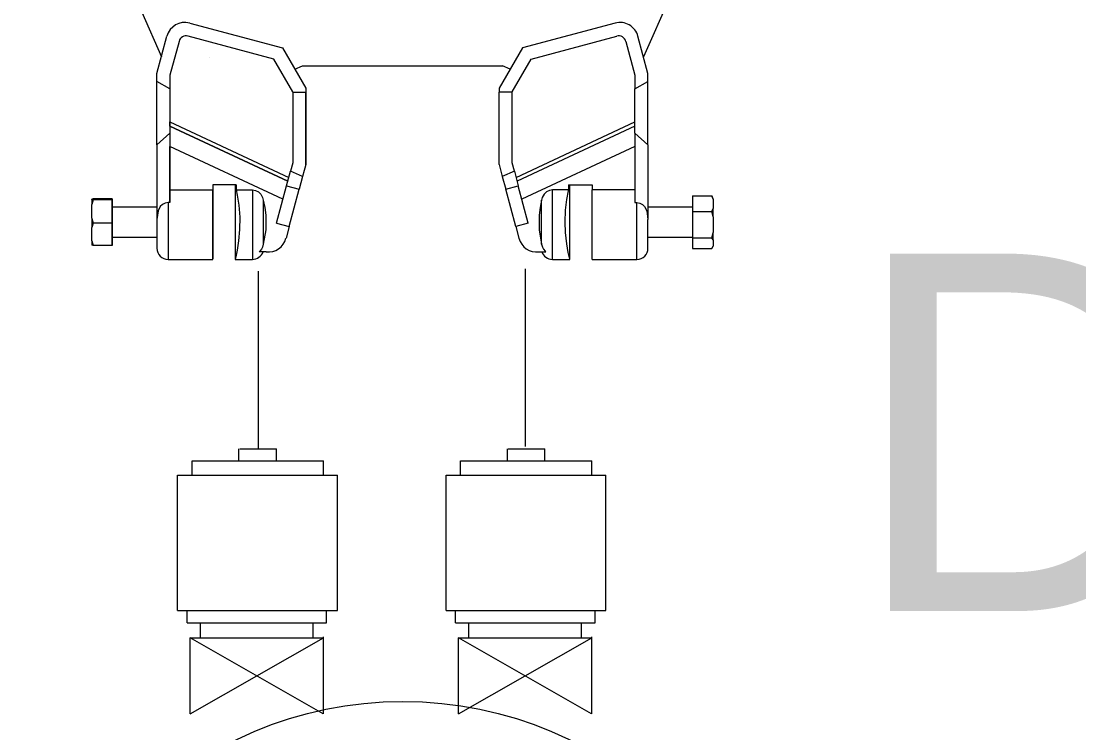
# Model space of a CAD drawing. Extents: x -6531732 to 89637, y -8915 to 32458.
# Drawn here: x 31340.5 to 31784.1, y 22452.4 to 22751 of the extents above; entities that cross this region are included whole.
import ezdxf

# ---------------------------------------------------------------- set-up
doc = ezdxf.new("R2010")
doc.units = 0
doc.layers.add('SAN-MC-TEXT', color=7, linetype='Continuous')
doc.layers.add('SAN-MC-VALVE', color=7, linetype='Continuous', lineweight=5)
doc.styles.get("Standard").update_dxf_attribs({"font": 'arial.ttf'})

# ---------------------------------------------------------------- blocks, each defined once
blk = doc.blocks.new('Debitmetru')
at = {"layer": 'SAN-MC-VALVE', "linetype": 'Continuous', "lineweight": 5}
for p, q in [((142257.18, -92918.28), (142241.21, -92954.57)), ((142030.81, -92935.88), (142039.03, -92954.57)), ((142050.9, -92940.41), (142089.77, -92950.83)), ((142229.34, -92940.41), (142190.47, -92950.83)), ((142037.16, -92961.55), (142041.35, -92945.93)), ((142086.17, -92955.52), (142050.24, -92945.89)), ((142086.17, -92955.52), (142050.24, -92945.89)), ((142050.24, -92945.89), (142050.24, -92945.89)), ((142194.07, -92955.52), (142230, -92945.89)), ((142243.08, -92961.55), (142238.9, -92945.93)), ((142046.42, -92948.09), (142042.62, -92962.26)), ((142046.42, -92948.09), (142042.62, -92962.26)), ((142046.42, -92948.09), (142046.42, -92948.09)), ((142089.77, -92950.83), (142099.56, -92967.79)), ((142190.47, -92950.83), (142180.68, -92967.79)), ((142233.82, -92948.09), (142237.62, -92962.26)), ((142059.26, -92954.76), (142059.26, -92954.76)), ((142094.1, -92969.25), (142086.17, -92955.52)), ((142094.1, -92969.25), (142086.17, -92955.52)), ((142086.17, -92955.52), (142086.17, -92955.52)), ((142094.96, -92959.82), (142098.16, -92958.35)), ((142182.24, -92958.43), (142098, -92958.43)), ((142185.28, -92959.82), (142182.08, -92958.35)), ((142186.14, -92969.25), (142194.07, -92955.52)), ((142037.16, -92964.89), (142037.16, -92961.55)), ((142042.62, -92962.26), (142042.62, -92968.05)), ((142042.62, -92962.26), (142042.62, -92981.9)), ((142042.62, -92962.26), (142042.62, -92962.26)), ((142237.62, -92962.26), (142237.62, -92968.05)), ((142243.08, -92964.89), (142243.08, -92961.55)), ((142037.16, -92991.45), (142037.16, -92964.89)), ((142042.62, -92968.05), (142037.16, -92964.89)), ((142042.62, -92968.05), (142042.62, -92986.64)), ((142099.56, -92967.79), (142099.56, -92999.82)), ((142099.56, -92967.79), (142099.56, -92967.79)), ((142099.56, -92967.79), (142099.56, -92969.37)), ((142180.68, -92967.79), (142180.68, -92969.37)), ((142237.62, -92968.05), (142243.08, -92964.89)), ((142237.62, -92986.64), (142237.62, -92968.05)), ((142243.08, -92991.45), (142243.08, -92964.89)), ((142094.1, -92969.37), (142094.1, -92969.25)), ((142094.1, -92969.37), (142094.1, -92999.1)), ((142094.1, -92969.37), (142099.56, -92969.37)), ((142099.56, -92999.82), (142099.56, -92969.37)), ((142180.68, -92999.82), (142180.68, -92969.37)), ((142186.14, -92969.37), (142180.68, -92969.37)), ((142186.14, -92969.37), (142186.14, -92969.25)), ((142186.14, -92999.1), (142186.14, -92969.37)), ((142042.62, -92981.9), (142092.48, -93005.15)), ((142042.62, -92983.62), (142042.62, -92981.9)), ((142187.76, -93005.15), (142237.62, -92981.9)), ((142042.62, -92983.62), (142092.07, -93006.68)), ((142092.07, -93006.68), (142042.62, -92983.62)), ((142042.62, -92983.62), (142092.07, -93006.68)), ((142092.07, -93006.68), (142042.62, -92983.62)), ((142042.62, -92983.62), (142042.62, -92992.22)), ((142042.62, -92983.62), (142042.62, -92983.62)), ((142237.62, -92983.62), (142188.17, -93006.68)), ((142037.16, -92991.45), (142042.62, -92986.64)), ((142042.62, -92986.64), (142042.62, -93015.69)), ((142237.62, -92986.64), (142237.62, -93015.69)), ((142237.62, -92986.64), (142243.08, -92991.45)), ((142037.16, -92991.45), (142037.16, -93022.8)), ((142042.62, -93010.44), (142042.62, -92992.22)), ((142090.02, -93014.33), (142042.62, -92992.22)), ((142237.62, -92992.22), (142190.22, -93014.33)), ((142243.08, -92991.45), (142243.08, -93022.8)), ((142094.1, -92999.1), (142093.17, -93002.56)), ((142187.07, -93002.56), (142186.14, -92999.1)), ((142091.52, -93008.74), (142093.17, -93002.56)), ((142098.25, -93004.72), (142093.17, -93002.56)), ((142099.56, -92999.82), (142098.25, -93004.72)), ((142099.56, -92999.82), (142098.25, -93004.72)), ((142099.56, -92999.82), (142099.14, -93001.37)), ((142099.56, -92999.82), (142099.14, -93001.37)), ((142099.14, -93001.37), (142099.14, -93001.37)), ((142099.56, -92999.82), (142099.56, -92999.82)), ((142099.56, -92999.82), (142099.56, -92999.82)), ((142099.56, -92999.82), (142099.56, -92999.82)), ((142180.68, -92999.82), (142181.99, -93004.72)), ((142187.07, -93002.56), (142181.99, -93004.72)), ((142187.07, -93002.56), (142188.72, -93008.74)), ((142070.41, -93008.35), (142060.56, -93008.35)), ((142070.41, -93008.35), (142060.56, -93008.35)), ((142060.56, -93008.35), (142060.56, -93010.44)), ((142060.56, -93008.35), (142060.56, -93008.35)), ((142060.56, -93008.35), (142060.56, -93010.44)), ((142069.92, -93008.35), (142069.92, -93039.55)), ((142070.41, -93008.35), (142070.41, -93010.44)), ((142098.25, -93004.72), (142096.79, -93010.15)), ((142098.25, -93004.72), (142096.79, -93010.15)), ((142181.99, -93004.72), (142183.45, -93010.15)), ((142209.83, -93008.35), (142219.68, -93008.35)), ((142209.83, -93008.35), (142209.83, -93010.44)), ((142210.32, -93039.55), (142210.32, -93008.35)), ((142219.68, -93008.35), (142219.68, -93010.44)), ((142042.62, -93010.44), (142060.56, -93010.44)), ((142042.62, -93015.69), (142042.62, -93010.44)), ((142070.41, -93010.44), (142077.25, -93010.44)), ((142077.25, -93010.44), (142077.25, -93039.55)), ((142087.33, -93024.37), (142091.52, -93008.74)), ((142091.52, -93008.74), (142096.79, -93010.15)), ((142092.6, -93025.78), (142096.79, -93010.15)), ((142092.6, -93025.78), (142096.79, -93010.15)), ((142183.45, -93010.15), (142188.72, -93008.74)), ((142187.64, -93025.78), (142183.45, -93010.15)), ((142192.91, -93024.37), (142188.72, -93008.74)), ((142202.99, -93039.55), (142202.99, -93010.44)), ((142209.83, -93010.44), (142202.99, -93010.44)), ((142219.68, -93039.55), (142219.68, -93010.44)), ((142237.62, -93010.44), (142219.68, -93010.44)), ((142261.8, -93012.94), (142269.84, -93012.94)), ((142261.8, -93012.94), (142261.8, -93019.51)), ((142269.84, -93012.94), (142270.16, -93013.48)), ((142270.38, -93014.27), (142269.84, -93012.94)), ((142010.4, -93014.17), (142009.86, -93014.25)), ((142009.86, -93014.47), (142009.86, -93014.25)), ((142009.86, -93014.47), (142009.86, -93016.53)), ((142009.86, -93022.33), (142009.86, -93016.53)), ((142018.44, -93014.17), (142010.4, -93014.17)), ((142018.44, -93014.54), (142010.4, -93014.54)), ((142018.44, -93014.17), (142018.44, -93023.57)), ((142018.44, -93014.54), (142018.44, -93014.17)), ((142018.44, -93024.32), (142018.44, -93014.54)), ((142041.84, -93015.69), (142041.84, -93039.55)), ((142042.62, -93015.69), (142041.84, -93015.69)), ((142081.77, -93014.65), (142081.77, -93033.24)), ((142198.47, -93033.24), (142198.47, -93014.65)), ((142237.62, -93015.69), (142238.4, -93015.69)), ((142238.4, -93039.55), (142238.4, -93015.69)), ((142270.38, -93014.27), (142270.38, -93013.81)), ((142270.38, -93014.27), (142270.38, -93018.18)), ((142037.16, -93017.71), (142018.44, -93017.71)), ((142018.44, -93029.3), (142018.44, -93017.71)), ((142060.56, -93029.21), (142060.56, -93018.75)), ((142261.8, -93017.71), (142243.08, -93017.71)), ((142261.8, -93019.51), (142269.84, -93019.51)), ((142261.8, -93019.51), (142261.8, -93030.52)), ((142269.84, -93019.51), (142270.38, -93018.18)), ((142270.38, -93021.75), (142270.38, -93018.18)), ((142270.38, -93021.75), (142270.38, -93028.28)), ((142009.86, -93022.33), (142009.86, -93026.23)), ((142010.4, -93024.32), (142009.86, -93026.23)), ((142009.86, -93031.81), (142009.86, -93026.23)), ((142018.44, -93024.32), (142010.4, -93024.32)), ((142018.44, -93023.57), (142018.44, -93033.35)), ((142018.44, -93033.72), (142018.44, -93024.32)), ((142037.16, -93022.8), (142037.16, -93034.87)), ((142037.16, -93022.8), (142037.16, -93022.8)), ((142037.16, -93022.8), (142037.16, -93022.8)), ((142037.16, -93022.8), (142037.16, -93022.8)), ((142087.33, -93024.37), (142092.6, -93025.78)), ((142092.6, -93025.78), (142091.29, -93030.69)), ((142092.6, -93025.78), (142091.29, -93030.69)), ((142192.91, -93024.37), (142187.64, -93025.78)), ((142187.64, -93025.78), (142188.95, -93030.69)), ((142243.08, -93034.87), (142243.08, -93022.8)), ((142243.08, -93022.8), (142243.08, -93022.8)), ((142018.44, -93030.19), (142018.44, -93029.3)), ((142018.44, -93030.19), (142037.16, -93030.19)), ((142091.29, -93030.69), (142091.29, -93030.69)), ((142243.08, -93030.19), (142261.8, -93030.19)), ((142261.8, -93030.52), (142269.84, -93030.52)), ((142261.8, -93030.52), (142261.8, -93034.95)), ((142270.38, -93031.42), (142270.38, -93028.28)), ((142009.86, -93031.81), (142009.86, -93033.64)), ((142009.86, -93031.81), (142010.4, -93033.72)), ((142010.4, -93033.72), (142009.86, -93033.64)), ((142018.44, -93033.72), (142010.4, -93033.72)), ((142018.44, -93033.35), (142018.44, -93033.72)), ((142261.8, -93034.95), (142269.84, -93034.95)), ((142269.84, -93034.95), (142270.38, -93034.05)), ((142270.38, -93031.42), (142270.38, -93034.05)), ((142270.38, -93034.09), (142270.38, -93034.05)), ((142041.84, -93039.55), (142060.56, -93039.55)), ((142069.92, -93039.55), (142077.25, -93039.55)), ((142082.93, -93036.43), (142079.99, -93036.43)), ((142082.93, -93036.43), (142079.99, -93036.43)), ((142082.93, -93036.43), (142082.93, -93036.43)), ((142197.31, -93036.43), (142200.26, -93036.43)), ((142202.99, -93039.55), (142210.32, -93039.55)), ((142219.68, -93039.55), (142238.4, -93039.55))]:
    blk.add_line(p, q, dxfattribs=at)
at = {"layer": 'SAN-MC-VALVE', "lineweight": 5}
for p, q in [((142191.61, -93043.56), (142191.61, -93118.05)), ((142079.64, -93044.52), (142079.64, -93119.01)), ((142071.57, -93124.13), (142071.57, -93119.01)), ((142071.94, -93119.01), (142087.33, -93119.01)), ((142087.33, -93124.13), (142087.33, -93119.01)), ((142184.13, -93124.13), (142184.13, -93119.01)), ((142184.51, -93119.01), (142199.89, -93119.01)), ((142199.89, -93124.13), (142199.89, -93119.01)), ((142051.91, -93124.13), (142107.04, -93124.13)), ((142051.91, -93130.11), (142051.91, -93124.13)), ((142107.04, -93130.11), (142107.04, -93124.13)), ((142164.48, -93130.11), (142164.48, -93124.13)), ((142164.48, -93124.13), (142219.6, -93124.13)), ((142219.6, -93130.11), (142219.6, -93124.13)), ((142045.83, -93130.11), (142112.83, -93130.11)), ((142045.83, -93186.89), (142045.83, -93130.11)), ((142112.83, -93186.89), (142112.83, -93130.11)), ((142158.4, -93186.89), (142158.4, -93130.11)), ((142158.4, -93130.11), (142225.4, -93130.11)), ((142225.4, -93186.89), (142225.4, -93130.11)), ((142045.83, -93186.89), (142112.83, -93186.89)), ((142049.78, -93192.01), (142049.78, -93186.89)), ((142108.32, -93192.01), (142108.32, -93186.89)), ((142158.4, -93186.89), (142225.4, -93186.89)), ((142162.34, -93192.01), (142162.34, -93186.89)), ((142220.88, -93192.01), (142220.88, -93186.89)), ((142049.78, -93192.01), (142108.32, -93192.01)), ((142055.44, -93192.01), (142102.66, -93192.01)), ((142055.44, -93198.31), (142055.44, -93192.01)), ((142102.66, -93198.44), (142102.66, -93192.01)), ((142162.34, -93192.01), (142220.88, -93192.01)), ((142168, -93198.31), (142168, -93192.01)), ((142168, -93192.01), (142215.22, -93192.01)), ((142215.22, -93198.44), (142215.22, -93192.01)), ((142051, -93198.31), (142107, -93198.31)), ((142051.03, -93230.31), (142107.03, -93198.31)), ((142106.9, -93230.31), (142051.03, -93198.31)), ((142051.03, -93198.31), (142107.03, -93198.31)), ((142051.03, -93230.31), (142051.03, -93198.31)), ((142106.8, -93197.95), (142106.8, -93197.95)), ((142106.83, -93197.95), (142106.9, -93230.31)), ((142163.56, -93198.31), (142219.56, -93198.31)), ((142163.59, -93230.31), (142163.59, -93198.31)), ((142163.59, -93230.31), (142219.59, -93198.31)), ((142219.46, -93230.31), (142163.59, -93198.31)), ((142163.59, -93198.31), (142219.59, -93198.31)), ((142219.37, -93197.95), (142219.37, -93197.95)), ((142219.4, -93197.95), (142219.46, -93230.31))]:
    blk.add_line(p, q, dxfattribs=at)
at = {"layer": 'SAN-MC-VALVE', "linetype": 'Continuous', "lineweight": 5, "flags": 128}
for points in [[(142069.92, -93008.35), (142069.95, -93008.35), (142070.04, -93008.35), (142070.2, -93008.35), (142070.41, -93008.35)], [(142060.56, -93010.44), (142060.56, -93012.19), (142060.56, -93014.39), (142060.56, -93016.94), (142060.56, -93019.76), (142060.56, -93022.74), (142060.56, -93025.76), (142060.56, -93028.71), (142060.56, -93031.48), (142060.56, -93033.97), (142060.56, -93036.09), (142060.56, -93037.75), (142060.56, -93038.89), (142060.56, -93039.47), (142060.56, -93039.47), (142060.56, -93038.89), (142060.56, -93037.75), (142060.56, -93036.09), (142060.56, -93033.97), (142060.56, -93031.48), (142060.56, -93028.71), (142060.56, -93025.76), (142060.56, -93022.74), (142060.56, -93019.76), (142060.56, -93016.94), (142060.56, -93014.39), (142060.56, -93012.19), (142060.56, -93010.44)], [(142070.41, -93010.44), (142070.85, -93012.61), (142071.48, -93016.8), (142071.87, -93021.84), (142071.82, -93027), (142071.4, -93031.74), (142070.77, -93035.71), (142070.19, -93038.45), (142069.92, -93039.53), (142069.94, -93039.46)], [(142077.25, -93010.44), (142078.47, -93010.62), (142079.69, -93011.24), (142080.72, -93012.25), (142081.48, -93013.65), (142081.77, -93014.65)], [(142202.99, -93010.44), (142201.77, -93010.62), (142200.55, -93011.24), (142199.52, -93012.25), (142198.76, -93013.65), (142198.47, -93014.65)], [(142210.3, -93039.46), (142210.16, -93038.89), (142209.66, -93036.65), (142209.01, -93032.99), (142208.49, -93028.22), (142208.34, -93023.95), (142208.55, -93018.87), (142209.09, -93014.38), (142209.74, -93010.86), (142209.83, -93010.44)], [(142009.86, -93014.47), (142009.87, -93014.47), (142010.4, -93014.54)], [(142010.4, -93014.54), (142010.1, -93015.53), (142009.86, -93016.53)], [(142041.84, -93015.69), (142040.59, -93015.91), (142039.49, -93016.51), (142038.57, -93017.44), (142037.65, -93019.26), (142037.16, -93022.8)], [(142081.77, -93014.65), (142082.37, -93017.84), (142082.79, -93021.05), (142082.77, -93027.1), (142081.77, -93033.24)], [(142198.47, -93014.65), (142197.88, -93017.84), (142197.45, -93021.05), (142197.47, -93027.1), (142198.47, -93033.24)], [(142238.4, -93015.69), (142239.65, -93015.91), (142240.75, -93016.51), (142241.67, -93017.44), (142242.59, -93019.26), (142243.08, -93022.8)], [(142270.38, -93021.75), (142270.14, -93020.63), (142269.84, -93019.51)], [(142009.86, -93022.33), (142010.1, -93023.33), (142010.4, -93024.32)], [(142269.84, -93030.52), (142270.14, -93029.41), (142270.38, -93028.28)], [(142270.38, -93031.42), (142270.37, -93031.39), (142269.84, -93030.52)], [(142081.77, -93033.24), (142081.42, -93034.41), (142080.95, -93035.31), (142080.31, -93036.12), (142079.99, -93036.43)], [(142198.47, -93033.24), (142198.83, -93034.41), (142199.29, -93035.31), (142199.93, -93036.12), (142200.26, -93036.43)], [(142081.66, -93036.43), (142081.28, -93036.43), (142080.63, -93036.43), (142079.99, -93036.43)]]:
    blk.add_lwpolyline(points, dxfattribs=at)
at = {"layer": 'SAN-MC-VALVE', "lineweight": 5}
blk.add_circle((142140.3, -93385.14), 160.08, dxfattribs=at)
at = {"layer": 'SAN-MC-VALVE', "linetype": 'Continuous', "lineweight": 5}
for centre, radius, start, end in [((142048.88, -92947.95), 7.8, 75, 165), ((142231.36, -92947.95), 7.8, 15, 105), ((142049.43, -92948.9), 3.12, 75, 165), ((142049.43, -92948.9), 3.12, 75, 165), ((142230.81, -92948.9), 3.12, 15, 105), ((142083.75, -93028.67), 7.8, 263.9337, 345), ((142083.75, -93028.67), 7.8, 263.9337, 345), ((142196.49, -93028.67), 7.8, 195, 276.0663), ((142041.84, -93034.87), 4.68, 180, 270), ((142238.4, -93034.87), 4.68, 270, 0), ((142077.25, -93034.87), 4.68, 270, 340.531), ((142202.99, -93034.87), 4.68, 199.4997, 270)]:
    blk.add_arc(centre, radius, start, end, dxfattribs=at)

msp = doc.modelspace()

# ---------------------------------------------------------------- block references
at = {"layer": 'SAN-MC-VALVE'}
msp.add_blockref('Debitmetru', (-110639.73, 115690.58), dxfattribs=at)

# ---------------------------------------------------------------- texts
at = {"layer": 'SAN-MC-TEXT', "insert": (31687.67, 22653.47), "char_height": 150, "width": 3069.165, "attachment_point": 1}
msp.add_mtext('Debitmetru', dxfattribs=at)

doc.saveas('drawing.dxf')
